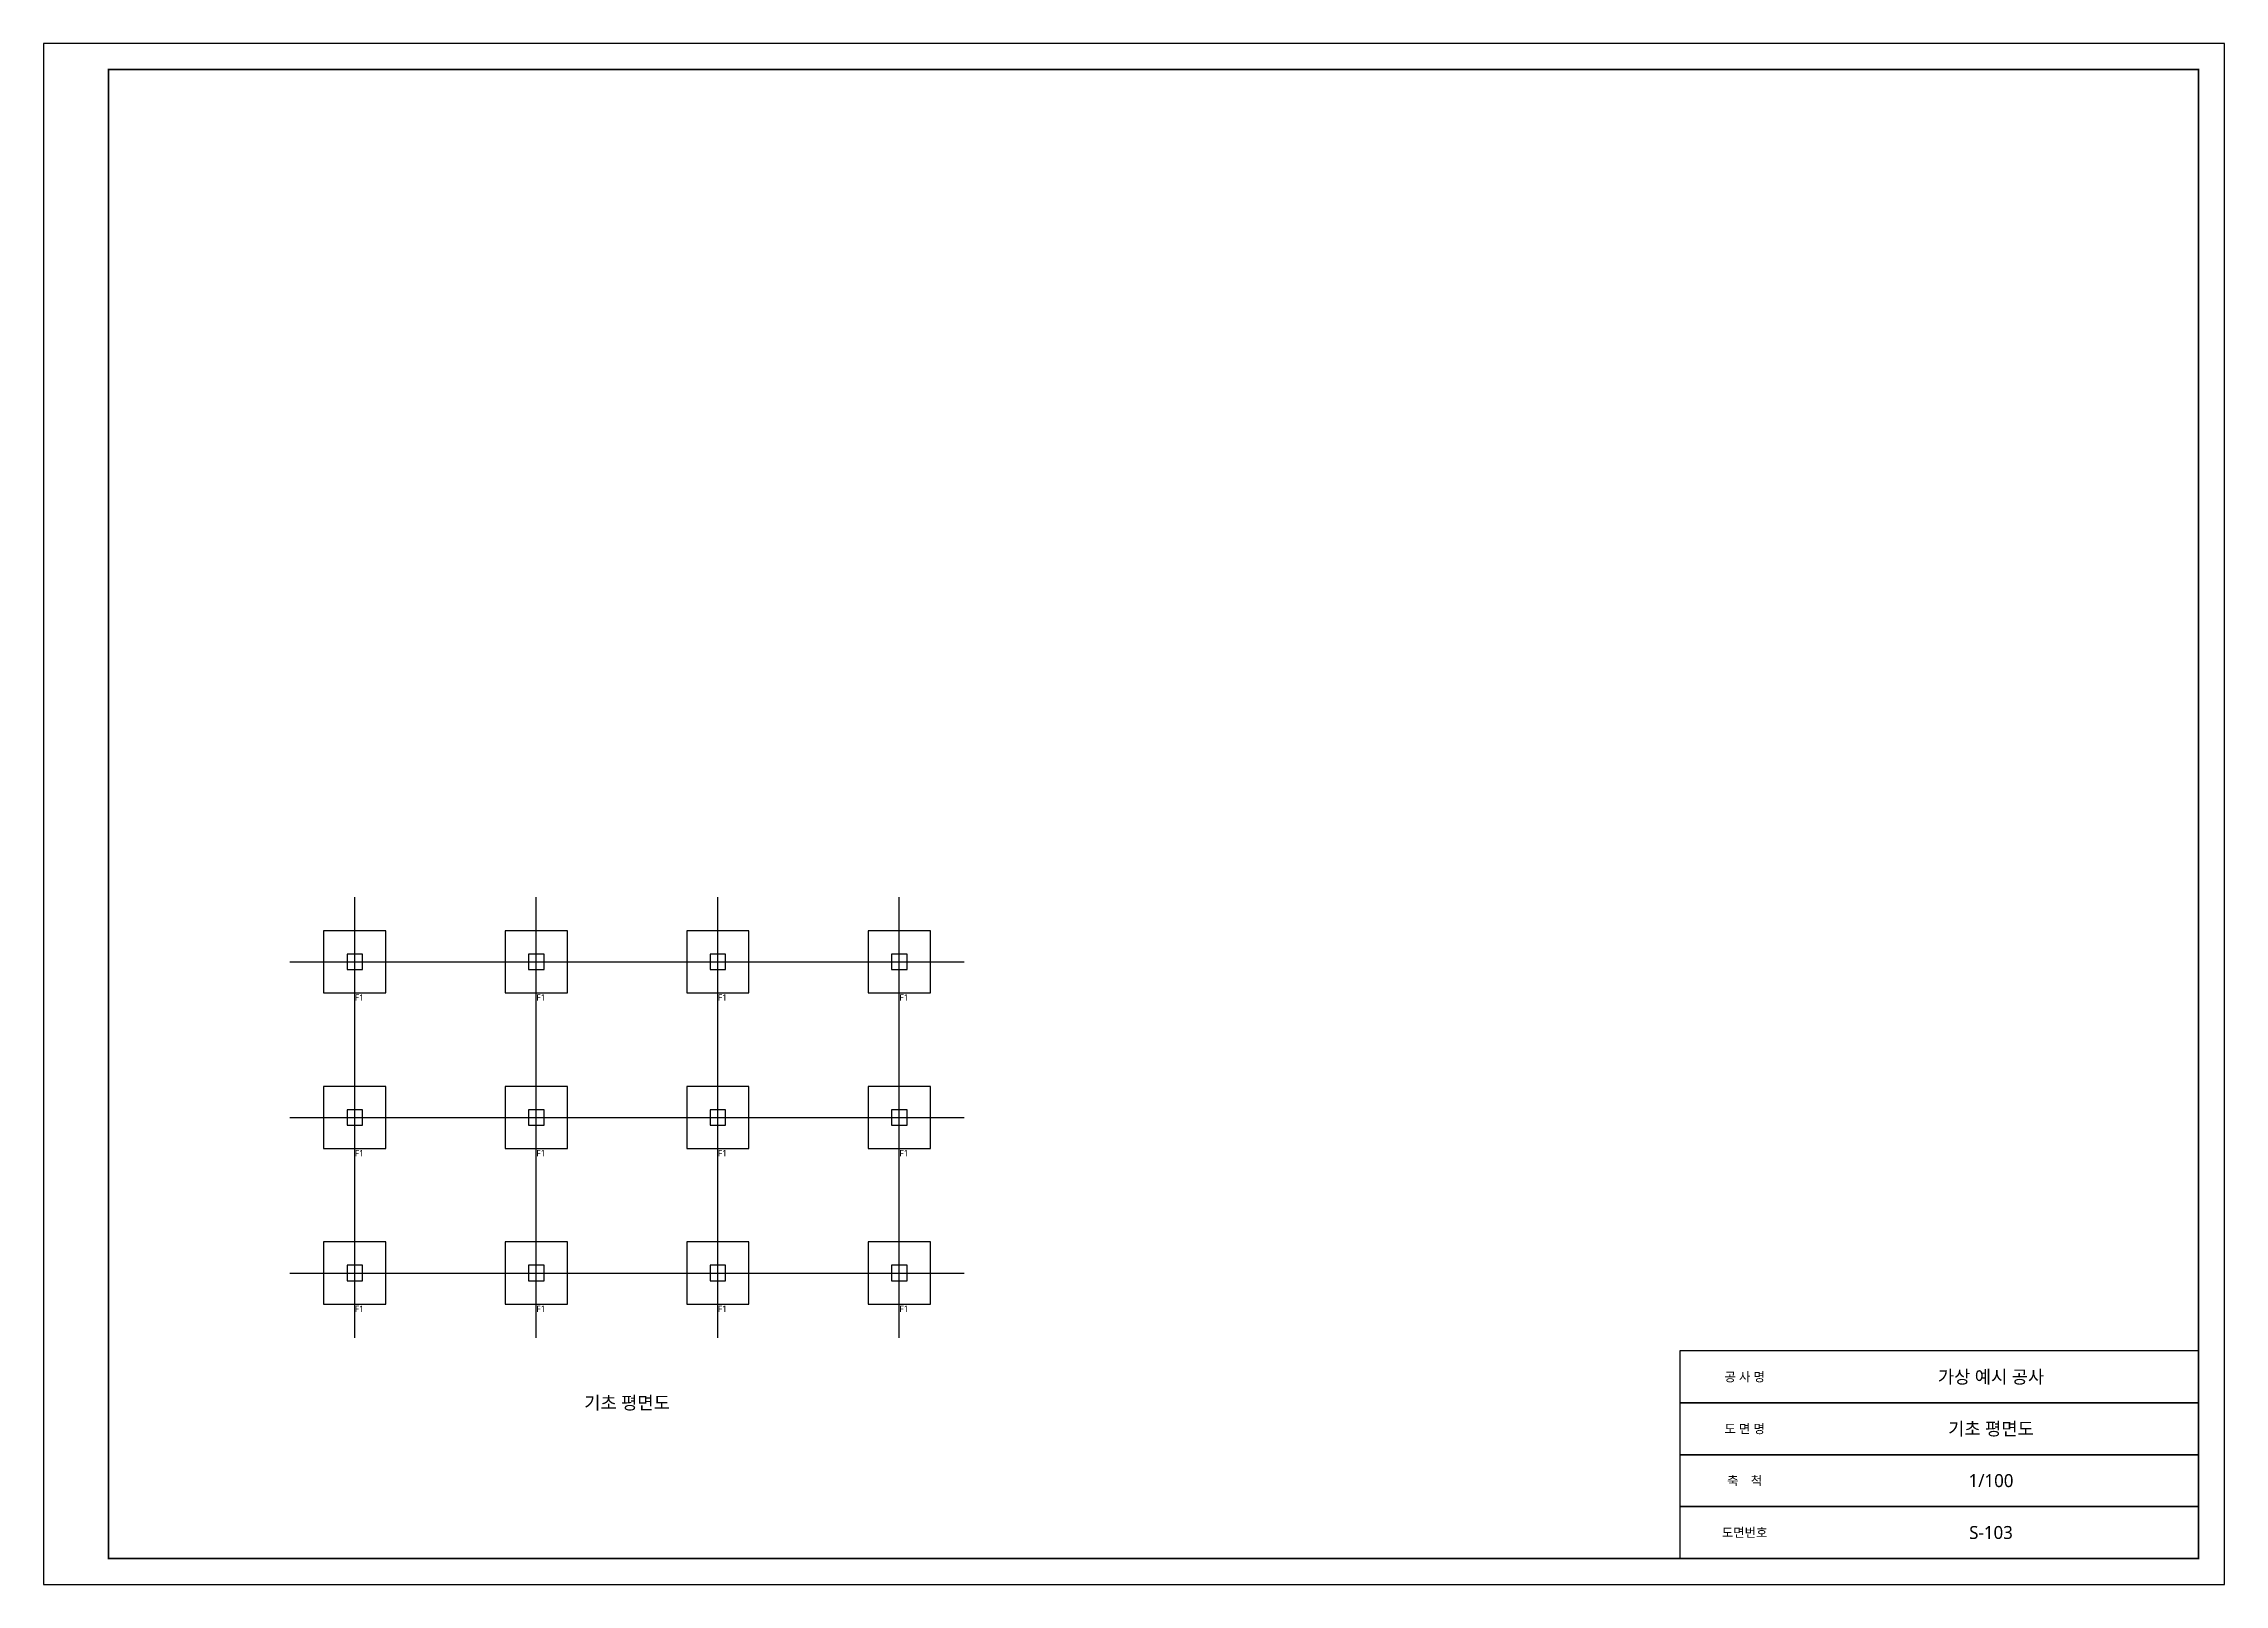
# Model space of a CAD drawing. Header units: millimetres. Extents: x -12000 to 356100, y -12000 to 47400.
# Drawn here: x 168000 to 252100, y -12000 to 47400 of the extents above; entities that cross this region are included whole.
import ezdxf
from ezdxf.enums import TextEntityAlignment as Align

# ---------------------------------------------------------------- set-up
doc = ezdxf.new("R2010")
doc.units = ezdxf.units.MM
for name, color, linetype in [('S-COLU', 7, 'Continuous'), ('S-FOOT', 6, 'Continuous'), ('S-GRID', 1, 'Continuous'), ('S-TITLE', 7, 'Continuous')]:
    doc.layers.add(name, color=color, linetype=linetype)
doc.styles.add('KOR', font='malgun.ttf')

# ---------------------------------------------------------------- blocks, each defined once
blk = doc.blocks.new('TAG')
at = {"style": 'KOR'}
blk.add_attdef('NO', (0, 0), '', height=250, dxfattribs=at)

msp = doc.modelspace()

# ---------------------------------------------------------------- linework, layer by layer
at = {"layer": 'S-COLU'}
for points in [[(179700, 11700), (180300, 11700), (180300, 12300), (179700, 12300)], [(186700, 11700), (187300, 11700), (187300, 12300), (186700, 12300)], [(193700, 11700), (194300, 11700), (194300, 12300), (193700, 12300)], [(200700, 11700), (201300, 11700), (201300, 12300), (200700, 12300)], [(179700, 5700), (180300, 5700), (180300, 6300), (179700, 6300)], [(186700, 5700), (187300, 5700), (187300, 6300), (186700, 6300)], [(193700, 5700), (194300, 5700), (194300, 6300), (193700, 6300)], [(200700, 5700), (201300, 5700), (201300, 6300), (200700, 6300)], [(179700, -300), (180300, -300), (180300, 300), (179700, 300)], [(186700, -300), (187300, -300), (187300, 300), (186700, 300)], [(193700, -300), (194300, -300), (194300, 300), (193700, 300)], [(200700, -300), (201300, -300), (201300, 300), (200700, 300)]]:
    msp.add_lwpolyline(points, close=True, dxfattribs=at)
at = {"layer": 'S-FOOT'}
for points in [[(178800, 10800), (181200, 10800), (181200, 13200), (178800, 13200)], [(185800, 10800), (188200, 10800), (188200, 13200), (185800, 13200)], [(192800, 10800), (195200, 10800), (195200, 13200), (192800, 13200)], [(199800, 10800), (202200, 10800), (202200, 13200), (199800, 13200)], [(178800, 4800), (181200, 4800), (181200, 7200), (178800, 7200)], [(185800, 4800), (188200, 4800), (188200, 7200), (185800, 7200)], [(192800, 4800), (195200, 4800), (195200, 7200), (192800, 7200)], [(199800, 4800), (202200, 4800), (202200, 7200), (199800, 7200)], [(178800, -1200), (181200, -1200), (181200, 1200), (178800, 1200)], [(185800, -1200), (188200, -1200), (188200, 1200), (185800, 1200)], [(192800, -1200), (195200, -1200), (195200, 1200), (192800, 1200)], [(199800, -1200), (202200, -1200), (202200, 1200), (199800, 1200)]]:
    msp.add_lwpolyline(points, close=True, dxfattribs=at)
at = {"layer": 'S-GRID'}
for p, q in [((180000, -2500), (180000, 14500)), ((187000, -2500), (187000, 14500)), ((194000, -2500), (194000, 14500)), ((201000, -2500), (201000, 14500)), ((177500, 12000), (203500, 12000)), ((177500, 6000), (203500, 6000)), ((177500, 0), (203500, 0))]:
    msp.add_line(p, q, dxfattribs=at)
at = {"layer": 'S-TITLE'}
for points in [[(168000, -12000), (252100, -12000), (252100, 47400), (168000, 47400)], [(231100, -5000), (251100, -5000), (251100, -3000), (231100, -3000)], [(231100, -7000), (251100, -7000), (251100, -5000), (231100, -5000)], [(231100, -9000), (251100, -9000), (251100, -7000), (231100, -7000)], [(231100, -11000), (251100, -11000), (251100, -9000), (231100, -9000)]]:
    msp.add_lwpolyline(points, close=True, dxfattribs=at)
at = {"layer": 'S-TITLE', "const_width": 70}
msp.add_lwpolyline([(170500, -11000), (251100, -11000), (251100, 46400), (170500, 46400)], close=True, dxfattribs=at)

# ---------------------------------------------------------------- block references
at = {"layer": 'S-FOOT'}
for p in [(180000, 10500), (187000, 10500), (194000, 10500), (201000, 10500), (180000, 4500), (187000, 4500), (194000, 4500), (201000, 4500), (180000, -1500), (187000, -1500), (194000, -1500), (201000, -1500)]:
    msp.add_blockref('TAG', p, dxfattribs=at).add_auto_attribs({'NO': 'F1'})

# ---------------------------------------------------------------- texts
at = {"layer": 'S-TITLE', "style": 'KOR'}
for s, height, p in [('공 사 명', 350, (233600, -4000)), ('가상 예시 공사', 500, (243100, -4000)), ('기초 평면도', 500, (190500, -5000)), ('도 면 명', 350, (233600, -6000)), ('기초 평면도', 500, (243100, -6000)), ('축    척', 350, (233600, -8000)), ('1/100', 500, (243100, -8000)), ('도면번호', 350, (233600, -10000)), ('S-103', 500, (243100, -10000))]:
    msp.add_text(s, height=height, dxfattribs=at).set_placement(p, align=Align.MIDDLE_CENTER)

doc.saveas('drawing.dxf')
